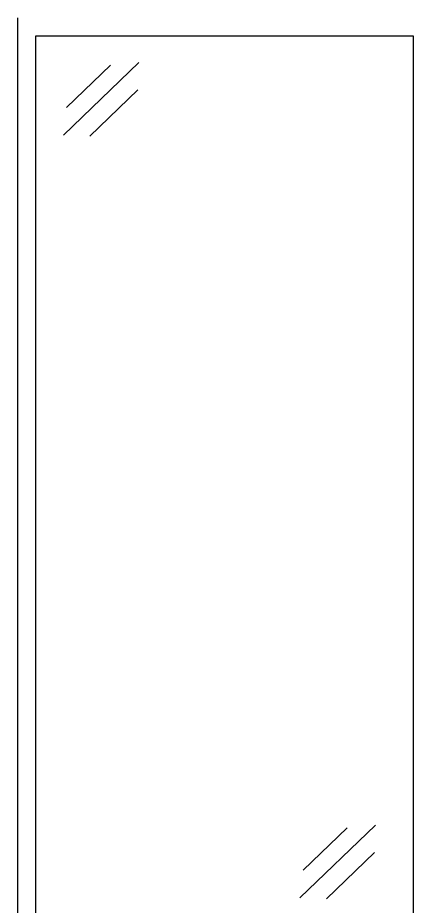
# Model space of a CAD drawing. Header units: millimetres. Extents: x 1217 to 2428, y 234 to 644.
# Drawn here: x 2125.859 to 2126.954, y 379.692 to 382.151 of the extents above; entities that cross this region are included whole.
import ezdxf

# ---------------------------------------------------------------- set-up
doc = ezdxf.new("R2010")
doc.units = ezdxf.units.MM
doc.layers.add('0.1', color=251, linetype='Continuous')
doc.layers.add('0.2', color=2, linetype='Continuous')

msp = doc.modelspace()

# ---------------------------------------------------------------- linework, layer by layer
at = {"layer": '0.1', "ltscale": 3}
for points, elevation in [([(2125.909144888773, 382.1009919427649), (2126.954288178536, 382.1009919427649)], 6.141041056026536e-08), ([(2125.909144888773, 381.4509919427647), (2125.909144888773, 382.1009919427649)], -3.163322844890876e-08), ([(2126.954288178536, 382.1009919427649), (2126.954288178536, 381.4509919427647)], -4.747802140083311e-08), ([(2125.985714949419, 381.8257333027271), (2126.194621452636, 382.0272662816897)], 4.224903564000655e-08), ([(2125.994305623951, 381.9021529326243), (2126.116286785795, 382.0198286705501)], 4.224903564000655e-08), ([(2126.05908054552, 381.8232712096662), (2126.191835897464, 381.9513408539256)], 4.224903564000655e-08), ([(2125.909144888773, 379.6009919427684), (2125.909144888773, 381.6009919427685)], -5.901136497358716e-08), ([(2126.954288178536, 381.6009919427685), (2126.954288178536, 379.6009919427684)], -7.485615792551146e-08), ([(2126.640509993665, 379.7144746421302), (2126.849416496882, 379.9160076210927)], -5.148756800780341e-08), ([(2126.649100668196, 379.7908942720273), (2126.77108183004, 379.9085700099531)], -5.148756800780341e-08), ([(2126.713875589766, 379.7120125490693), (2126.84663094171, 379.8400821933286)], -5.148756800780341e-08)]:
    msp.add_lwpolyline(points, dxfattribs=dict(at, elevation=elevation))
at = {"layer": '0.2', "ltscale": 3, "elevation": -3.243913092484862e-07}
msp.add_lwpolyline([(2125.859144888773, 377.9709919423042), (2125.859144888773, 382.1509919427647)], dxfattribs=at)

doc.saveas('drawing.dxf')
